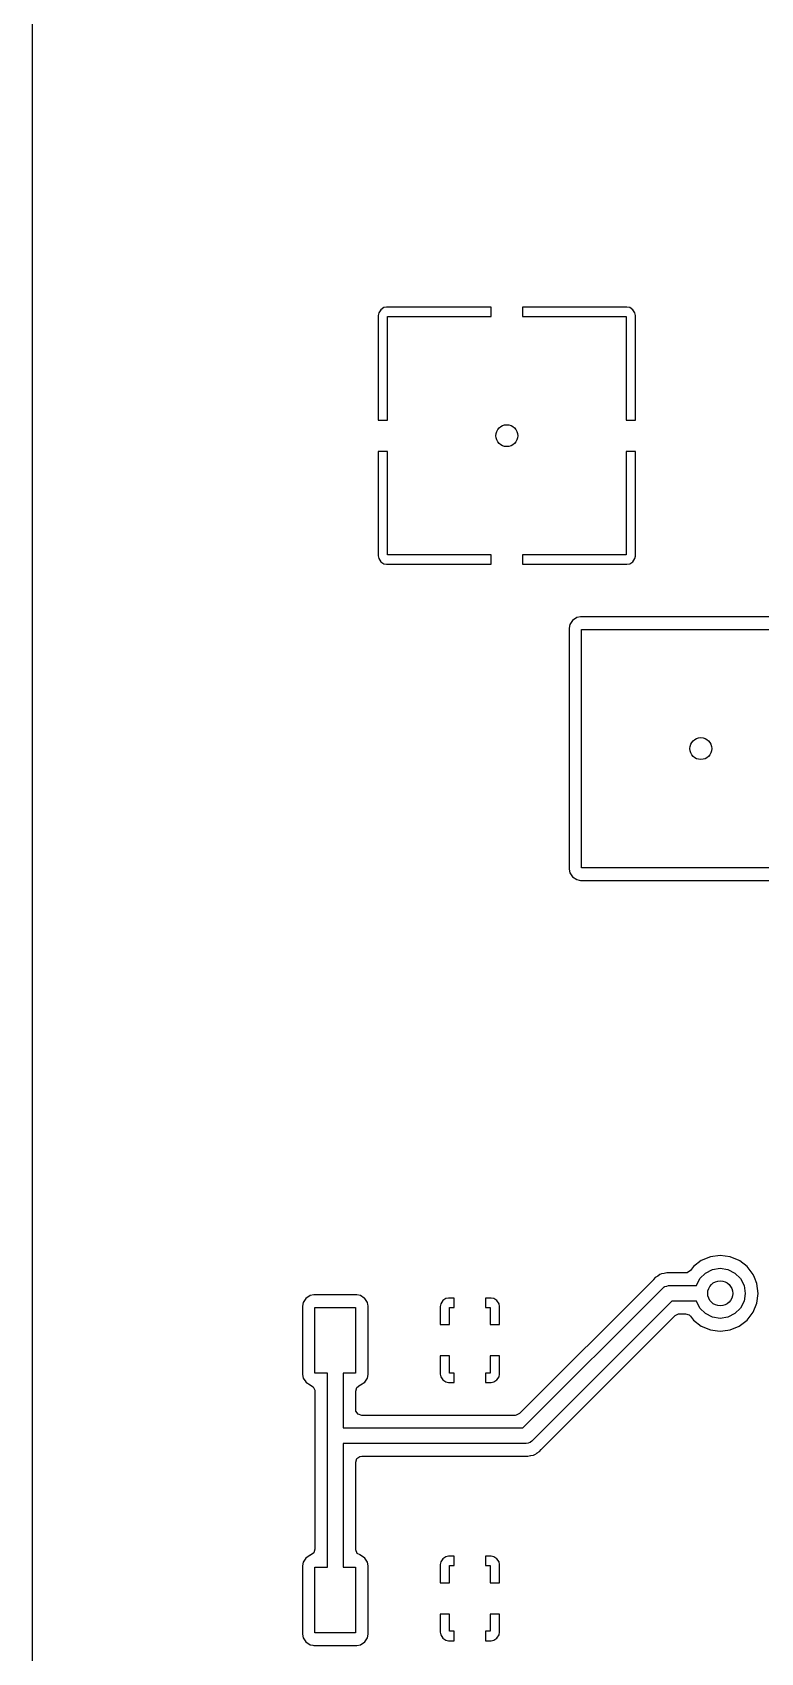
# Model space of a CAD drawing. Extents: x 0 to 2.79, y -2.39 to 0.
# Drawn here: x 0.001 to 0.459, y -1.549 to -0.53 of the extents above; entities that cross this region are included whole.
import ezdxf

# ---------------------------------------------------------------- set-up
doc = ezdxf.new("R2010")
doc.units = 0
doc.header["$MEASUREMENT"] = 0
doc.layers.add('BLACK', color=7, linetype='CONTINUOUS')

msp = doc.modelspace()

# ---------------------------------------------------------------- linework, layer by layer
at = {"layer": 'BLACK', "linetype": 'CONTINUOUS'}
for p, q in [((0.001201, -0.640945), (0.001201, -0.442106)), ((0.001201, -0.707883), (0.001201, -0.640945)), ((0.222302, -0.702902), (0.220349, -0.704207)), ((0.224024, -0.702559), (0.222302, -0.702902)), ((0.222302, -0.702902), (0.222302, -0.702902)), ((0.224025, -0.702559), (0.224024, -0.702559)), ((0.289764, -0.702559), (0.224025, -0.702559)), ((0.289764, -0.708465), (0.289764, -0.702559)), ((0.289764, -0.702559), (0.289764, -0.702559)), ((0.375188, -0.702559), (0.309449, -0.702559)), ((0.309449, -0.702559), (0.309449, -0.708465)), ((0.37691, -0.702902), (0.375188, -0.702559)), ((0.376911, -0.702902), (0.37691, -0.702902)), ((0.378864, -0.704207), (0.376911, -0.702902)), ((0.001201, -1.05609), (0.001201, -0.707883)), ((0.219043, -0.70616), (0.218701, -0.707883)), ((0.218701, -0.707883), (0.218701, -0.707883)), ((0.218701, -0.707883), (0.218701, -0.773622)), ((0.220349, -0.704207), (0.219043, -0.70616)), ((0.219043, -0.70616), (0.219043, -0.70616)), ((0.220349, -0.704207), (0.220349, -0.704207)), ((0.224606, -0.773622), (0.224606, -0.708465)), ((0.224606, -0.708465), (0.289764, -0.708465)), ((0.309449, -0.708465), (0.374606, -0.708465)), ((0.374606, -0.708465), (0.374606, -0.773622)), ((0.380169, -0.70616), (0.378864, -0.704207)), ((0.378864, -0.704207), (0.378864, -0.704207)), ((0.380512, -0.707883), (0.380169, -0.70616)), ((0.380169, -0.70616), (0.380169, -0.70616)), ((0.380512, -0.773622), (0.380512, -0.707883)), ((0.380512, -0.707883), (0.380512, -0.707883)), ((0.218701, -0.773622), (0.218701, -0.773622)), ((0.218701, -0.773622), (0.224606, -0.773622)), ((0.374606, -0.773622), (0.380512, -0.773622)), ((0.380512, -0.773622), (0.380512, -0.773622)), ((0.218701, -0.793307), (0.218701, -0.793307)), ((0.218701, -0.793307), (0.218701, -0.859046)), ((0.224606, -0.793307), (0.218701, -0.793307)), ((0.224606, -0.858465), (0.224606, -0.793307)), ((0.380512, -0.793307), (0.374606, -0.793307)), ((0.374606, -0.793307), (0.374606, -0.858465)), ((0.380512, -0.859046), (0.380512, -0.793307)), ((0.218701, -0.859046), (0.219043, -0.860769)), ((0.219043, -0.860769), (0.219043, -0.860769)), ((0.219043, -0.860769), (0.220349, -0.862722)), ((0.220349, -0.862722), (0.220349, -0.862722)), ((0.220349, -0.862722), (0.222302, -0.864027)), ((0.222302, -0.864027), (0.222302, -0.864027)), ((0.222302, -0.864027), (0.224024, -0.86437)), ((0.224024, -0.86437), (0.289764, -0.86437)), ((0.289764, -0.858465), (0.224606, -0.858465)), ((0.289764, -0.86437), (0.289764, -0.858465)), ((0.289764, -0.86437), (0.289764, -0.86437)), ((0.374606, -0.858465), (0.309449, -0.858465)), ((0.309449, -0.858465), (0.309449, -0.86437)), ((0.309449, -0.86437), (0.309449, -0.86437)), ((0.309449, -0.86437), (0.375188, -0.86437)), ((0.375188, -0.86437), (0.37691, -0.864027)), ((0.375188, -0.86437), (0.375188, -0.86437)), ((0.37691, -0.864027), (0.376911, -0.864027)), ((0.376911, -0.864027), (0.378864, -0.862722)), ((0.378864, -0.862722), (0.380169, -0.860769)), ((0.378864, -0.862722), (0.378864, -0.862722)), ((0.380169, -0.860769), (0.380473, -0.859242)), ((0.380169, -0.860769), (0.380169, -0.860769)), ((0.380473, -0.859242), (0.380512, -0.859047)), ((0.380512, -0.859047), (0.380512, -0.859046)), ((0.339218, -0.902235), (0.33876, -0.904537)), ((0.33876, -0.904537), (0.33876, -0.904538)), ((0.33876, -0.904538), (0.33876, -1.05609)), ((0.340962, -0.899624), (0.339218, -0.902235)), ((0.339218, -0.902235), (0.339218, -0.902235)), ((0.340963, -0.899624), (0.340962, -0.899624)), ((0.343573, -0.897879), (0.340963, -0.899624)), ((0.343574, -0.897879), (0.343573, -0.897879)), ((0.345876, -0.897421), (0.343574, -0.897879)), ((0.497431, -0.897421), (0.345876, -0.897421)), ((0.345876, -0.897421), (0.345876, -0.897421)), ((0.345876, -0.897421), (0.345876, -0.897421)), ((0.346654, -1.05531), (0.346654, -0.905315)), ((0.346654, -0.905315), (0.496654, -0.905315)), ((0.001201, -1.53739), (0.001201, -1.05609)), ((0.33876, -1.05609), (0.339218, -1.05839)), ((0.33876, -1.05609), (0.33876, -1.05609)), ((0.339218, -1.05839), (0.339218, -1.05839)), ((0.339218, -1.05839), (0.340963, -1.06101)), ((0.496654, -1.05531), (0.346654, -1.05531)), ((0.340963, -1.06101), (0.343574, -1.06275)), ((0.343574, -1.06275), (0.345127, -1.06306)), ((0.345127, -1.06306), (0.345876, -1.06321)), ((0.345876, -1.06321), (0.345876, -1.06321)), ((0.345876, -1.06321), (0.345876, -1.06321)), ((0.345876, -1.06321), (0.345876, -1.06321)), ((0.345876, -1.06321), (0.497431, -1.06321)), ((0.421935, -1.30238), (0.416997, -1.30617)), ((0.427686, -1.3), (0.421935, -1.30238)), ((0.421935, -1.30238), (0.421935, -1.30238)), ((0.427687, -1.3), (0.427686, -1.3)), ((0.433858, -1.29919), (0.427687, -1.3)), ((0.44003, -1.3), (0.433858, -1.29919)), ((0.433858, -1.29919), (0.433858, -1.29919)), ((0.445781, -1.30238), (0.44003, -1.3)), ((0.44003, -1.3), (0.44003, -1.3)), ((0.446149, -1.30266), (0.445781, -1.30238)), ((0.445781, -1.30238), (0.445781, -1.30238)), ((0.445781, -1.30238), (0.445781, -1.30238)), ((0.45072, -1.30617), (0.446149, -1.30266)), ((0.391861, -1.31443), (0.307644, -1.39864)), ((0.391976, -1.3143), (0.391861, -1.31443)), ((0.393014, -1.31306), (0.391976, -1.3143)), ((0.394183, -1.31239), (0.393014, -1.31306)), ((0.394413, -1.31226), (0.394183, -1.31239)), ((0.394556, -1.31216), (0.394413, -1.31226)), ((0.395879, -1.31124), (0.394556, -1.31216)), ((0.395936, -1.31122), (0.395879, -1.31124)), ((0.395879, -1.31124), (0.395879, -1.31124)), ((0.396876, -1.31083), (0.395936, -1.31122)), ((0.396927, -1.3108), (0.396876, -1.31083)), ((0.396928, -1.3108), (0.396927, -1.3108)), ((0.398518, -1.31052), (0.396928, -1.3108)), ((0.398684, -1.31049), (0.398518, -1.31052)), ((0.400244, -1.31007), (0.398684, -1.31049)), ((0.401853, -1.31021), (0.400244, -1.31007)), ((0.400244, -1.31007), (0.400244, -1.31007)), ((0.402023, -1.31022), (0.401853, -1.31021)), ((0.41197, -1.31022), (0.402023, -1.31022)), ((0.413077, -1.31006), (0.41197, -1.31022)), ((0.415062, -1.30869), (0.413077, -1.31006)), ((0.416997, -1.30617), (0.415062, -1.30869)), ((0.416997, -1.30617), (0.416997, -1.30617)), ((0.418909, -1.31811), (0.421118, -1.31378)), ((0.421118, -1.31378), (0.424602, -1.31029)), ((0.424602, -1.31029), (0.428992, -1.30805)), ((0.428992, -1.30805), (0.433858, -1.30728)), ((0.433858, -1.30728), (0.438725, -1.30805)), ((0.438725, -1.30805), (0.443115, -1.31029)), ((0.443115, -1.31029), (0.446599, -1.31378)), ((0.446599, -1.31378), (0.448836, -1.31817)), ((0.454509, -1.31111), (0.45072, -1.30617)), ((0.45072, -1.30617), (0.45072, -1.30617)), ((0.45072, -1.30617), (0.45072, -1.30617)), ((0.45072, -1.30617), (0.45072, -1.30617)), ((0.45072, -1.30617), (0.45072, -1.30617)), ((0.455357, -1.31315), (0.454509, -1.31111)), ((0.454509, -1.31111), (0.454509, -1.31111)), ((0.456891, -1.31686), (0.455357, -1.31315)), ((0.175857, -1.32445), (0.173246, -1.3262)), ((0.178159, -1.324), (0.175857, -1.32445)), ((0.175857, -1.32445), (0.175857, -1.32445)), ((0.17816, -1.324), (0.178159, -1.324)), ((0.178159, -1.324), (0.178159, -1.324)), ((0.205305, -1.324), (0.17816, -1.324)), ((0.207607, -1.32445), (0.205305, -1.324)), ((0.205305, -1.324), (0.205305, -1.324)), ((0.207608, -1.32445), (0.207607, -1.32445)), ((0.207607, -1.32445), (0.207607, -1.32445)), ((0.209898, -1.32598), (0.207608, -1.32445)), ((0.207608, -1.32445), (0.207608, -1.32445)), ((0.309773, -1.40768), (0.397898, -1.31955)), ((0.397898, -1.31955), (0.398602, -1.31902)), ((0.398602, -1.31902), (0.398717, -1.31889)), ((0.398717, -1.31889), (0.39882, -1.31886)), ((0.39882, -1.31886), (0.399019, -1.31871)), ((0.399019, -1.31871), (0.40021, -1.31845)), ((0.40021, -1.31845), (0.401378, -1.31811)), ((0.401378, -1.31811), (0.418909, -1.31811)), ((0.448836, -1.31817), (0.449606, -1.32303)), ((0.449606, -1.32303), (0.448836, -1.3279)), ((0.457704, -1.32303), (0.456891, -1.31686)), ((0.456891, -1.3292), (0.457704, -1.32303)), ((0.171501, -1.32881), (0.171043, -1.33111)), ((0.171043, -1.33111), (0.171043, -1.33111)), ((0.171043, -1.33111), (0.171043, -1.37401)), ((0.173246, -1.3262), (0.171501, -1.32881)), ((0.171501, -1.32881), (0.171501, -1.32881)), ((0.173246, -1.3262), (0.173246, -1.3262)), ((0.178937, -1.37323), (0.178937, -1.33189)), ((0.178937, -1.33189), (0.204528, -1.33189)), ((0.204528, -1.33189), (0.204528, -1.37323)), ((0.210219, -1.3262), (0.209898, -1.32598)), ((0.211963, -1.32881), (0.210219, -1.3262)), ((0.212227, -1.33014), (0.211963, -1.32881)), ((0.212363, -1.33082), (0.212227, -1.33014)), ((0.212421, -1.33111), (0.212363, -1.33082)), ((0.212421, -1.34272), (0.212421, -1.33111)), ((0.25802, -1.32959), (0.257677, -1.33131)), ((0.257677, -1.33131), (0.257677, -1.34272)), ((0.259325, -1.32763), (0.25802, -1.32959)), ((0.25802, -1.32959), (0.25802, -1.32959)), ((0.261278, -1.32633), (0.259325, -1.32763)), ((0.259325, -1.32763), (0.259325, -1.32763)), ((0.261279, -1.32633), (0.261278, -1.32633)), ((0.263001, -1.32598), (0.261279, -1.32633)), ((0.266535, -1.32598), (0.263001, -1.32598)), ((0.263583, -1.34272), (0.263583, -1.33189)), ((0.263583, -1.33189), (0.266535, -1.33189)), ((0.266535, -1.33189), (0.266535, -1.32598)), ((0.289755, -1.32598), (0.28622, -1.32598)), ((0.28622, -1.32598), (0.28622, -1.33189)), ((0.28622, -1.33189), (0.289173, -1.33189)), ((0.289173, -1.33189), (0.289173, -1.34272)), ((0.291477, -1.32633), (0.289755, -1.32598)), ((0.291478, -1.32633), (0.291477, -1.32633)), ((0.293431, -1.32763), (0.291478, -1.32633)), ((0.294736, -1.32959), (0.293431, -1.32763)), ((0.293431, -1.32763), (0.293431, -1.32763)), ((0.295079, -1.33131), (0.294736, -1.32959)), ((0.294736, -1.32959), (0.294736, -1.32959)), ((0.295079, -1.34272), (0.295079, -1.33131)), ((0.295079, -1.33131), (0.295079, -1.33131)), ((0.403416, -1.32795), (0.315291, -1.41608)), ((0.418909, -1.32795), (0.403416, -1.32795)), ((0.421118, -1.33229), (0.418909, -1.32795)), ((0.424602, -1.33577), (0.421118, -1.33229)), ((0.446599, -1.33229), (0.443115, -1.33577)), ((0.448836, -1.3279), (0.446599, -1.33229)), ((0.45072, -1.33989), (0.454509, -1.33495)), ((0.454509, -1.33495), (0.456891, -1.3292)), ((0.212421, -1.37381), (0.212421, -1.34272)), ((0.257677, -1.34272), (0.263583, -1.34272)), ((0.257677, -1.34272), (0.257677, -1.34272)), ((0.289173, -1.34272), (0.295079, -1.34272)), ((0.295079, -1.34272), (0.295079, -1.34272)), ((0.341745, -1.40079), (0.405544, -1.33699)), ((0.405544, -1.33699), (0.407691, -1.33589)), ((0.407691, -1.33589), (0.408301, -1.33585)), ((0.408301, -1.33585), (0.41197, -1.33585)), ((0.41197, -1.33585), (0.414261, -1.33659)), ((0.414261, -1.33659), (0.415062, -1.33737)), ((0.415062, -1.33737), (0.416997, -1.33989)), ((0.416997, -1.33989), (0.421935, -1.34368)), ((0.421935, -1.34368), (0.421935, -1.34368)), ((0.421935, -1.34368), (0.421935, -1.34368)), ((0.421935, -1.34368), (0.427686, -1.34606)), ((0.428992, -1.33801), (0.424602, -1.33577)), ((0.433858, -1.33878), (0.428992, -1.33801)), ((0.438725, -1.33801), (0.433858, -1.33878)), ((0.443115, -1.33577), (0.438725, -1.33801)), ((0.44003, -1.34606), (0.445781, -1.34368)), ((0.445781, -1.34368), (0.45072, -1.33989)), ((0.427686, -1.34606), (0.427687, -1.34606)), ((0.427687, -1.34606), (0.432159, -1.34665)), ((0.432159, -1.34665), (0.433858, -1.34688)), ((0.433858, -1.34688), (0.435558, -1.34665)), ((0.433858, -1.34688), (0.433858, -1.34688)), ((0.433858, -1.34688), (0.433858, -1.34688)), ((0.435558, -1.34665), (0.44003, -1.34606)), ((0.263583, -1.3624), (0.257677, -1.3624)), ((0.257677, -1.3624), (0.257677, -1.3624)), ((0.257677, -1.3624), (0.257677, -1.37381)), ((0.263583, -1.37323), (0.263583, -1.3624)), ((0.295079, -1.3624), (0.289173, -1.3624)), ((0.289173, -1.3624), (0.289173, -1.37323)), ((0.295079, -1.37381), (0.295079, -1.3624)), ((0.295079, -1.3624), (0.295079, -1.3624)), ((0.171043, -1.37401), (0.171043, -1.37401)), ((0.171043, -1.37401), (0.171501, -1.37631)), ((0.186811, -1.37323), (0.178937, -1.37323)), ((0.186811, -1.4126), (0.186811, -1.37323)), ((0.204528, -1.37323), (0.196654, -1.37323)), ((0.196654, -1.37323), (0.196654, -1.40768)), ((0.211963, -1.37631), (0.212421, -1.37401)), ((0.212421, -1.37401), (0.212421, -1.37381)), ((0.257677, -1.37381), (0.25802, -1.37553)), ((0.25802, -1.37553), (0.25802, -1.37553)), ((0.25802, -1.37553), (0.259325, -1.37749)), ((0.266535, -1.37323), (0.263583, -1.37323)), ((0.266535, -1.37913), (0.266535, -1.37323)), ((0.289173, -1.37323), (0.28622, -1.37323)), ((0.28622, -1.37323), (0.28622, -1.37913)), ((0.293431, -1.37749), (0.294736, -1.37553)), ((0.294736, -1.37553), (0.295079, -1.37381)), ((0.294736, -1.37553), (0.294736, -1.37553)), ((0.295079, -1.37381), (0.295079, -1.37381)), ((0.171501, -1.37631), (0.171501, -1.37631)), ((0.171501, -1.37631), (0.17316, -1.37879)), ((0.17316, -1.37879), (0.173246, -1.37892)), ((0.173246, -1.37892), (0.175857, -1.38066)), ((0.175857, -1.38066), (0.175857, -1.38066)), ((0.175857, -1.38066), (0.176212, -1.38081)), ((0.176212, -1.38081), (0.176185, -1.38088)), ((0.176185, -1.38088), (0.177882, -1.38183)), ((0.177882, -1.38183), (0.17889, -1.38401)), ((0.17889, -1.38401), (0.178917, -1.38447)), ((0.178917, -1.38447), (0.178917, -1.48403)), ((0.204547, -1.38447), (0.205292, -1.38218)), ((0.204547, -1.39589), (0.204547, -1.38447)), ((0.205292, -1.38218), (0.20724, -1.38076)), ((0.20724, -1.38076), (0.207576, -1.38068)), ((0.207576, -1.38068), (0.207607, -1.38066)), ((0.207607, -1.38066), (0.207608, -1.38066)), ((0.207608, -1.38066), (0.210219, -1.37892)), ((0.210219, -1.37892), (0.211963, -1.37631)), ((0.259325, -1.37749), (0.259325, -1.37749)), ((0.259325, -1.37749), (0.261278, -1.37879)), ((0.261278, -1.37879), (0.261279, -1.37879)), ((0.261279, -1.37879), (0.263001, -1.37913)), ((0.263001, -1.37913), (0.266535, -1.37913)), ((0.266535, -1.37913), (0.266535, -1.37913)), ((0.28622, -1.37913), (0.286221, -1.37913)), ((0.286221, -1.37913), (0.289755, -1.37913)), ((0.289755, -1.37913), (0.291477, -1.37879)), ((0.289755, -1.37913), (0.289755, -1.37913)), ((0.291477, -1.37879), (0.293431, -1.37749)), ((0.291477, -1.37879), (0.291477, -1.37879)), ((0.293431, -1.37749), (0.293431, -1.37749)), ((0.204738, -1.39709), (0.204547, -1.39589)), ((0.206154, -1.39904), (0.204738, -1.39709)), ((0.208445, -1.39978), (0.206154, -1.39904)), ((0.304888, -1.39978), (0.208445, -1.39978)), ((0.305498, -1.39974), (0.304888, -1.39978)), ((0.307644, -1.39864), (0.305498, -1.39974)), ((0.321328, -1.4212), (0.341745, -1.40079)), ((0.186811, -1.49528), (0.186811, -1.4126)), ((0.196654, -1.40768), (0.309773, -1.40768)), ((0.314369, -1.41677), (0.31417, -1.41692)), ((0.314472, -1.41674), (0.314369, -1.41677)), ((0.314587, -1.4166), (0.314472, -1.41674)), ((0.315291, -1.41608), (0.314587, -1.4166)), ((0.311811, -1.41752), (0.196654, -1.41752)), ((0.196654, -1.41752), (0.196654, -1.49528)), ((0.205292, -1.42702), (0.20724, -1.4256)), ((0.20724, -1.4256), (0.208445, -1.42541)), ((0.208445, -1.42541), (0.311166, -1.42541)), ((0.311166, -1.42541), (0.311336, -1.42542)), ((0.311336, -1.42542), (0.312945, -1.42556)), ((0.312979, -1.41718), (0.311811, -1.41752)), ((0.312945, -1.42556), (0.314506, -1.42514)), ((0.31417, -1.41692), (0.312979, -1.41718)), ((0.314506, -1.42514), (0.314671, -1.42511)), ((0.314671, -1.42511), (0.316262, -1.42483)), ((0.316262, -1.42483), (0.316313, -1.4248)), ((0.316313, -1.4248), (0.317253, -1.42441)), ((0.317253, -1.42441), (0.317262, -1.4244)), ((0.317262, -1.4244), (0.31731, -1.42439)), ((0.31731, -1.42439), (0.318634, -1.42347)), ((0.318634, -1.42347), (0.318776, -1.42337)), ((0.318776, -1.42337), (0.320175, -1.42257)), ((0.320175, -1.42257), (0.321214, -1.42133)), ((0.321214, -1.42133), (0.321328, -1.4212)), ((0.204547, -1.42931), (0.205292, -1.42702)), ((0.204547, -1.48403), (0.204547, -1.42931)), ((0.175857, -1.48784), (0.173246, -1.48958)), ((0.175888, -1.48783), (0.175857, -1.48784)), ((0.176224, -1.48774), (0.175888, -1.48783)), ((0.178173, -1.48632), (0.176224, -1.48774)), ((0.178917, -1.48403), (0.178173, -1.48632)), ((0.204574, -1.48449), (0.204547, -1.48403)), ((0.205583, -1.48668), (0.204574, -1.48449)), ((0.20728, -1.48763), (0.205583, -1.48668)), ((0.207253, -1.48769), (0.20728, -1.48763)), ((0.207608, -1.48784), (0.207253, -1.48769)), ((0.210218, -1.48958), (0.207608, -1.48784)), ((0.171501, -1.4922), (0.171043, -1.4945)), ((0.171043, -1.4945), (0.171043, -1.4945)), ((0.171043, -1.4945), (0.171043, -1.53739)), ((0.173246, -1.48958), (0.171501, -1.4922)), ((0.171501, -1.4922), (0.171501, -1.4922)), ((0.173246, -1.48958), (0.173246, -1.48958)), ((0.178937, -1.53661), (0.178937, -1.49528)), ((0.178937, -1.49528), (0.186811, -1.49528)), ((0.196654, -1.49528), (0.204528, -1.49528)), ((0.204528, -1.49528), (0.204528, -1.53661)), ((0.210219, -1.48958), (0.210218, -1.48958)), ((0.211963, -1.4922), (0.210219, -1.48958)), ((0.212421, -1.4945), (0.211963, -1.4922)), ((0.212421, -1.50512), (0.212421, -1.4945)), ((0.25802, -1.49199), (0.257677, -1.49371)), ((0.257677, -1.49371), (0.257677, -1.50512)), ((0.259325, -1.49003), (0.25802, -1.49199)), ((0.25802, -1.49199), (0.25802, -1.49199)), ((0.261278, -1.48873), (0.259325, -1.49003)), ((0.259325, -1.49003), (0.259325, -1.49003)), ((0.261279, -1.48873), (0.261278, -1.48873)), ((0.263001, -1.48839), (0.261279, -1.48873)), ((0.266535, -1.48839), (0.263001, -1.48839)), ((0.263583, -1.50512), (0.263583, -1.49429)), ((0.263583, -1.49429), (0.266535, -1.49429)), ((0.266535, -1.49429), (0.266535, -1.48839)), ((0.28622, -1.48839), (0.28622, -1.49429)), ((0.286221, -1.48839), (0.28622, -1.48839)), ((0.28622, -1.49429), (0.289173, -1.49429)), ((0.289755, -1.48839), (0.286221, -1.48839)), ((0.289173, -1.49429), (0.289173, -1.50512)), ((0.291477, -1.48873), (0.289755, -1.48839)), ((0.291478, -1.48873), (0.291477, -1.48873)), ((0.293431, -1.49003), (0.291478, -1.48873)), ((0.294736, -1.49199), (0.293431, -1.49003)), ((0.293431, -1.49003), (0.293431, -1.49003)), ((0.295079, -1.49371), (0.294736, -1.49199)), ((0.294736, -1.49199), (0.294736, -1.49199)), ((0.295079, -1.50512), (0.295079, -1.49371)), ((0.295079, -1.49371), (0.295079, -1.49371)), ((0.212421, -1.53621), (0.212421, -1.50512)), ((0.257677, -1.50512), (0.263583, -1.50512)), ((0.257677, -1.50512), (0.257677, -1.50512)), ((0.289173, -1.50512), (0.295079, -1.50512)), ((0.295079, -1.50512), (0.295079, -1.50512)), ((0.263583, -1.5248), (0.257677, -1.5248)), ((0.257677, -1.5248), (0.257677, -1.5248)), ((0.257677, -1.5248), (0.257677, -1.53621)), ((0.263583, -1.53563), (0.263583, -1.5248)), ((0.295079, -1.5248), (0.289173, -1.5248)), ((0.289173, -1.5248), (0.289173, -1.53563)), ((0.295079, -1.53621), (0.295079, -1.5248)), ((0.295079, -1.5248), (0.295079, -1.5248)), ((0.001201, -1.85038), (0.001201, -1.53739)), ((0.171043, -1.53739), (0.171501, -1.53969)), ((0.171043, -1.53739), (0.171043, -1.53739)), ((0.204528, -1.53661), (0.178937, -1.53661)), ((0.211963, -1.53969), (0.212421, -1.53739)), ((0.212421, -1.53739), (0.212421, -1.53621)), ((0.257677, -1.53621), (0.25802, -1.53793)), ((0.25802, -1.53793), (0.25802, -1.53793)), ((0.25802, -1.53793), (0.259325, -1.53989)), ((0.266535, -1.53563), (0.263583, -1.53563)), ((0.266535, -1.54154), (0.266535, -1.53563)), ((0.289173, -1.53563), (0.28622, -1.53563)), ((0.28622, -1.53563), (0.28622, -1.54154)), ((0.293431, -1.53989), (0.294736, -1.53793)), ((0.294736, -1.53793), (0.295079, -1.53621)), ((0.294736, -1.53793), (0.294736, -1.53793)), ((0.295079, -1.53621), (0.295079, -1.53621)), ((0.171501, -1.53969), (0.171501, -1.53969)), ((0.171501, -1.53969), (0.173246, -1.54231)), ((0.173246, -1.54231), (0.173246, -1.54231)), ((0.173246, -1.54231), (0.175857, -1.54405)), ((0.175857, -1.54405), (0.177608, -1.5444)), ((0.177608, -1.5444), (0.178159, -1.54451)), ((0.178159, -1.54451), (0.178159, -1.54451)), ((0.178159, -1.54451), (0.17816, -1.54451)), ((0.17816, -1.54451), (0.17816, -1.54451)), ((0.17816, -1.54451), (0.205305, -1.54451)), ((0.205305, -1.54451), (0.207608, -1.54405)), ((0.205305, -1.54451), (0.205305, -1.54451)), ((0.207608, -1.54405), (0.210219, -1.54231)), ((0.210219, -1.54231), (0.211963, -1.53969)), ((0.259325, -1.53989), (0.259325, -1.53989)), ((0.259325, -1.53989), (0.261278, -1.54119)), ((0.261278, -1.54119), (0.261279, -1.54119)), ((0.261279, -1.54119), (0.263001, -1.54154)), ((0.263001, -1.54154), (0.266535, -1.54154)), ((0.28622, -1.54154), (0.286221, -1.54154)), ((0.286221, -1.54154), (0.289755, -1.54154)), ((0.289755, -1.54154), (0.291477, -1.54119)), ((0.289755, -1.54154), (0.289755, -1.54154)), ((0.291477, -1.54119), (0.293431, -1.53989)), ((0.291477, -1.54119), (0.291477, -1.54119)), ((0.293431, -1.53989), (0.293431, -1.53989))]:
    msp.add_line(p, q, dxfattribs=at)
at = {"layer": 'BLACK'}
for centre, radius in [((0.299606, -0.783465), 0.00689), ((0.421654, -0.980315), 0.00689), ((0.433858, -1.32303), 0.007874)]:
    msp.add_circle(centre, radius, dxfattribs=at)

doc.saveas('drawing.dxf')
